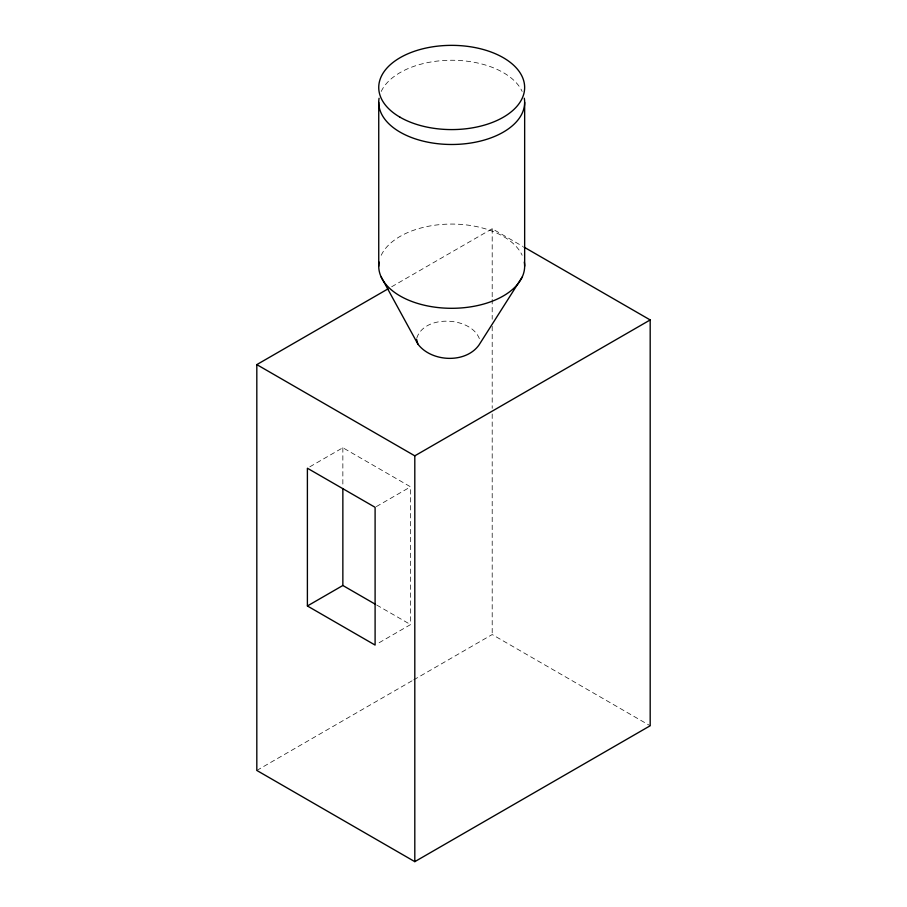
<?xml version="1.0" encoding="UTF-8"?>
<svg xmlns="http://www.w3.org/2000/svg" width="907" height="907" viewBox="0 0 907 907"><rect width="100%" height="100%" fill="white"/><g stroke="black" fill="none" stroke-linecap="round" stroke-linejoin="round"><path stroke-width="0.68" stroke-dasharray="4.54 3.4" d="M416.789 338.13C424.306 314.219 471.436 316.543 479.531 339.105M391.665 286.771L492.195 228.734L522.806 246.409M309.831 466.81L342.857 447.741L410.565 486.832L410.565 624.583L376.326 644.355M376.326 506.605L410.565 486.832M256.817 770.44L412.504 680.545M413.739 679.842L492.195 634.549L650.183 725.759M376.711 605.037L410.565 624.583M492.195 228.734L492.195 298.018M492.195 299.423L492.195 319.219M492.195 326.293L492.195 408.309M492.195 413.966L492.195 634.549M342.857 447.741L342.857 485.698M381.223 255.275A72.957 42.119 0 0 1 451.697 224.063A72.957 42.119 0 0 1 522.16 255.275M381.223 91.46A72.957 42.119 0 0 1 451.697 60.247A72.957 42.119 0 0 1 522.16 91.46"/><path stroke-width="1.36" d="M522.16 277.077L478.998 345C465.597 363.843 431.347 362.074 417.866 344.059L381.223 277.077M524.031 247.112L650.183 319.944L650.183 725.759L414.805 861.65L256.817 770.44L256.817 364.614L387.992 288.891M256.817 364.614L414.805 455.836L650.183 319.944M307.394 605.978L375.101 645.07L375.101 507.308L307.394 468.216L307.394 605.978L342.857 585.491L375.498 604.345M416.574 339.309L417.866 344.059M524.654 102.366L524.654 266.182M414.805 455.836L414.805 861.65M378.741 102.366L378.741 266.182M342.857 488.51L342.857 585.491M524.303 262.055A72.957 42.119 0 0 1 451.697 308.301A72.957 42.119 0 0 1 379.081 262.055M524.303 98.239A72.957 42.119 0 0 1 451.697 144.485A72.957 42.119 0 0 1 379.081 98.239M400.1 117.252A72.957 42.119 0 0 0 522.16 98.375A72.957 42.119 0 0 0 432.809 46.79A72.957 42.119 0 0 0 400.1 117.252"/></g></svg>
